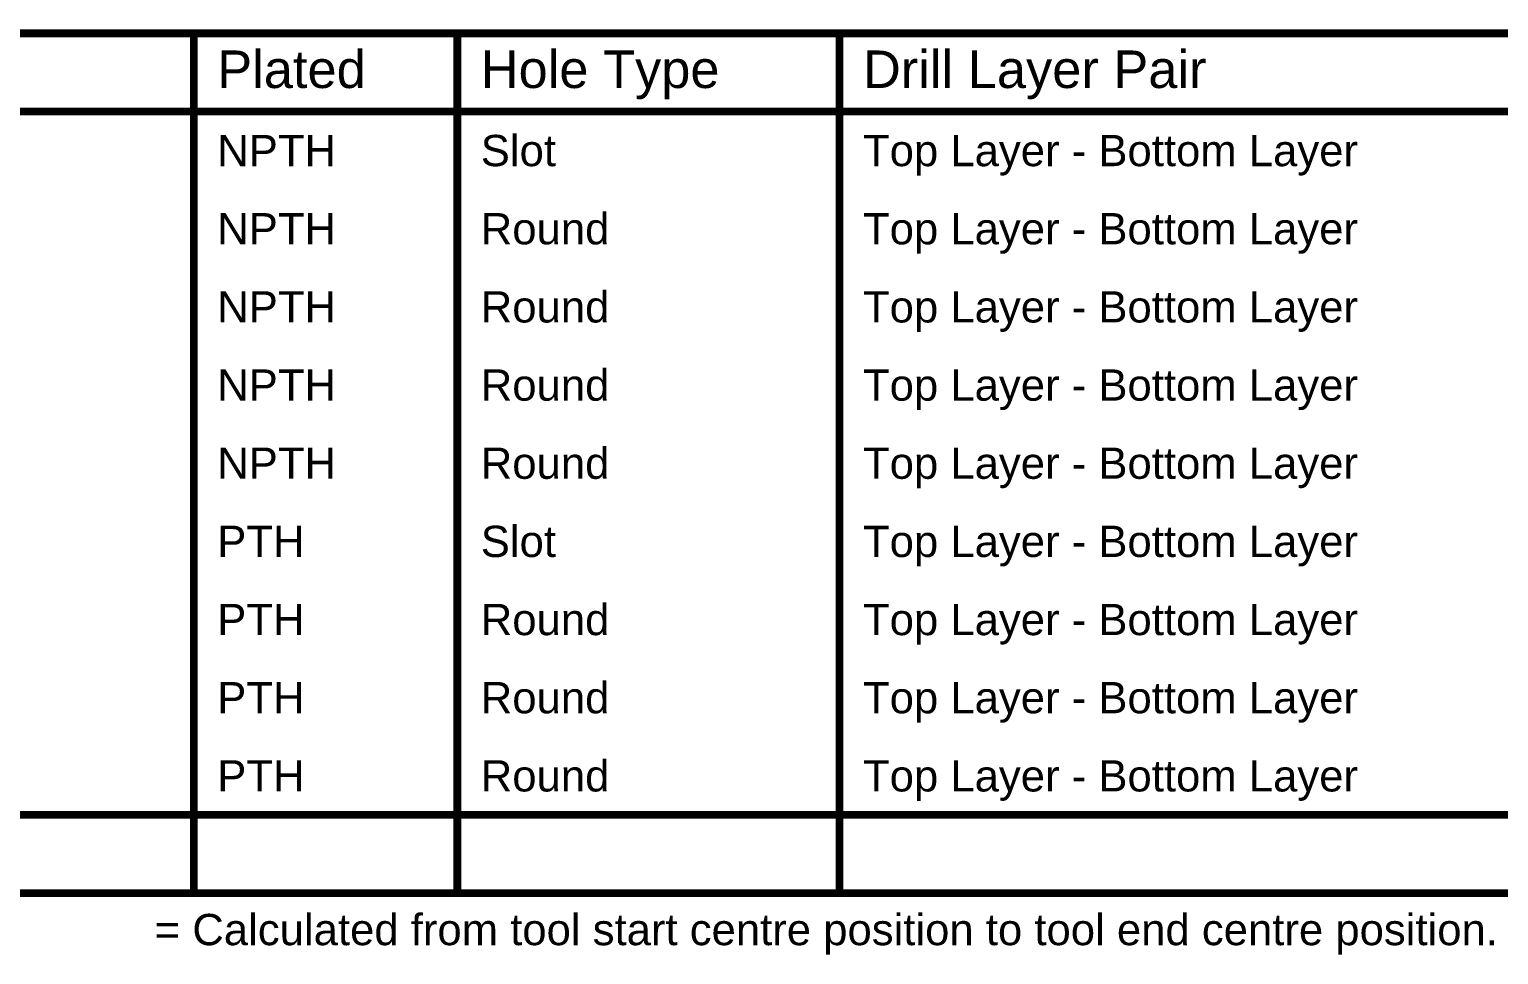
# Model space of a CAD drawing. Header units: inches. Extents: x -22 to 5433, y -13 to 5447.
# Drawn here: x 142.5 to 214.1, y 35.9 to 81 of the extents above; entities that cross this region are included whole.
import ezdxf

# ---------------------------------------------------------------- set-up
doc = ezdxf.new("R2010")
doc.units = ezdxf.units.IN
doc.layers.add('Drill Drawing', color=1, linetype='Continuous')
doc.styles.add('Arial', font='', dxfattribs={"height": 0.2})
doc.styles.get('Arial').set_extended_font_data('Arial')

msp = doc.modelspace()

# ---------------------------------------------------------------- linework, layer by layer
at = {"layer": 'Drill Drawing'}
for points in [[(92.088, 80.847, 0.381, 0.381, 0), (435.704, 80.847, 0.381, 0.381, 0)], [(150.517, 38.937, 0.381, 0.381, 0), (150.517, 80.847, 0.381, 0.381, 0)], [(163.367, 38.937, 0.381, 0.381, 0), (163.367, 80.847, 0.381, 0.381, 0)], [(182.005, 38.937, 0.381, 0.381, 0), (182.005, 80.847, 0.381, 0.381, 0)], [(92.088, 77.037, 0.381, 0.381, 0), (435.704, 77.037, 0.381, 0.381, 0)], [(92.088, 42.747, 0.381, 0.381, 0), (435.704, 42.747, 0.381, 0.381, 0)], [(92.088, 38.937, 0.381, 0.381, 0), (435.704, 38.937, 0.381, 0.381, 0)]]:
    msp.add_lwpolyline(points, format="xyseb", dxfattribs=at)
for points in [[(150.422, 80.847, 0.191, 0.191, 1), (150.613, 80.847, 0.191, 0.191, 1)], [(163.271, 80.847, 0.191, 0.191, 1), (163.462, 80.847, 0.191, 0.191, 1)], [(181.91, 80.847, 0.191, 0.191, 1), (182.1, 80.847, 0.191, 0.191, 1)], [(150.422, 38.937, 0.191, 0.191, 1), (150.613, 38.937, 0.191, 0.191, 1)], [(163.271, 38.937, 0.191, 0.191, 1), (163.462, 38.937, 0.191, 0.191, 1)], [(181.91, 38.937, 0.191, 0.191, 1), (182.1, 38.937, 0.191, 0.191, 1)]]:
    msp.add_lwpolyline(points, format="xyseb", close=True, dxfattribs=at)

# ---------------------------------------------------------------- texts
at = {"layer": 'Drill Drawing', "style": 'Arial'}
for s, height, p in [('Plated', 1.8288, (151.66, 78.18)), ('Hole Type', 1.8288, (164.51, 78.18)), ('Drill Layer Pair', 1.8288, (183.148, 78.18)), ('Slot', 1.524, (164.51, 74.37)), ('NPTH', 1.524, (151.66, 74.37)), ('Top Layer - Bottom Layer', 1.524, (183.148, 74.37)), ('NPTH', 1.524, (151.66, 70.56)), ('Round', 1.524, (164.51, 70.56)), ('Top Layer - Bottom Layer', 1.524, (183.148, 70.56)), ('NPTH', 1.524, (151.66, 66.75)), ('Round', 1.524, (164.51, 66.75)), ('Top Layer - Bottom Layer', 1.524, (183.148, 66.75)), ('Round', 1.524, (164.51, 62.94)), ('NPTH', 1.524, (151.66, 62.94)), ('Top Layer - Bottom Layer', 1.524, (183.148, 62.94)), ('NPTH', 1.524, (151.66, 59.13)), ('Round', 1.524, (164.51, 59.13)), ('Top Layer - Bottom Layer', 1.524, (183.148, 59.13)), ('PTH', 1.524, (151.66, 55.32)), ('Slot', 1.524, (164.51, 55.32)), ('Top Layer - Bottom Layer', 1.524, (183.148, 55.32)), ('PTH', 1.524, (151.66, 51.51)), ('Round', 1.524, (164.51, 51.51)), ('Top Layer - Bottom Layer', 1.524, (183.148, 51.51)), ('PTH', 1.524, (151.66, 47.7)), ('Round', 1.524, (164.51, 47.7)), ('Top Layer - Bottom Layer', 1.524, (183.148, 47.7)), ('PTH', 1.524, (151.66, 43.89)), ('Round', 1.524, (164.51, 43.89)), ('Top Layer - Bottom Layer', 1.524, (183.148, 43.89)), ('= Calculated from tool start centre position to tool end centre position.', 1.524, (148.612, 36.397))]:
    msp.add_text(s, height=height, dxfattribs=at).set_placement(p)

doc.saveas('drawing.dxf')
